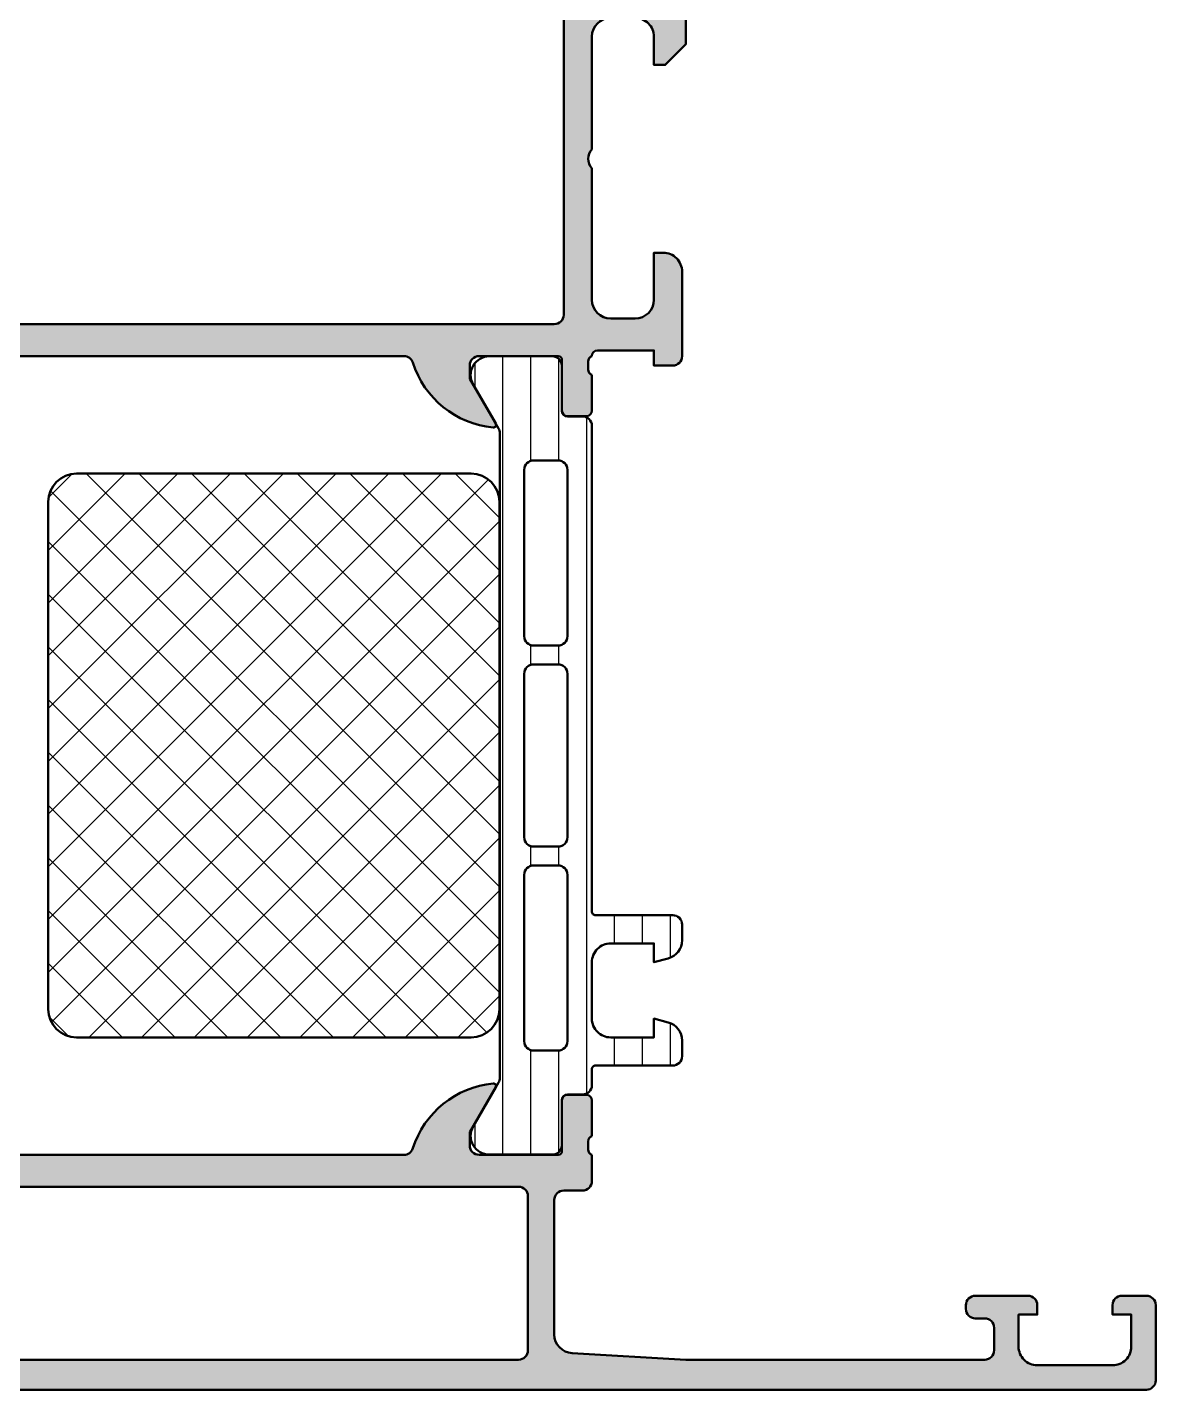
# Model space of a CAD drawing. Extents: x 0 to 112, y 0 to 145.
# Drawn here: x 52 to 112, y 0 to 72.5 of the extents above; entities that cross this region are included whole.
import ezdxf

# ---------------------------------------------------------------- set-up
doc = ezdxf.new("R2010")
doc.units = 0
for name, color, linetype, lineweight in [('0S-Alu contour', 7, 'Continuous', 50), ('0S-Alu hatch', 252, 'Continuous', 25), ('0S-Plastic contour', 254, 'Continuous', 50), ('0S-Plastic hatch', 253, 'Continuous', 25), ('0S-PT contour', 91, 'Continuous', 50), ('0S-PT hatch', 103, 'Continuous', 25)]:
    doc.layers.add(name, color=color, linetype=linetype, lineweight=lineweight)

# ---------------------------------------------------------------- blocks, each defined once
blk = doc.blocks.new('503260__7733E15D_0692_41EF_9A1F_BB6066E91535_')
at = {"layer": '0S-Alu hatch'}
h = blk.add_hatch(color=256, dxfattribs=at)
edge = h.paths.add_edge_path()
edge.add_line((63.49999999999996, 144.5), (63.49999999999996, 75.50000000000003))
edge.add_arc((63.99999999999995, 75.50000000000003), 0.4999999999999929, 180, 270)
edge.add_line((63.99999999999995, 75.00000000000003), (86.99999999999994, 75.00000000000004))
edge.add_line((86.99999999999994, 75.00000000000004), (86.99999999999994, 71.60000000000005))
edge.add_line((86.99999999999994, 71.60000000000005), (85.89999999999996, 70.50000000000004))
edge.add_line((85.89999999999996, 70.50000000000004), (85.29999999999997, 70.50000000000004))
edge.add_line((85.29999999999997, 70.50000000000004), (85.29999999999997, 72.00000000000006))
edge.add_arc((84.29999999999997, 72.00000000000006), 1, 0, 90.00000000000081)
edge.add_line((84.29999999999995, 73.00000000000006), (82.99999999999997, 73.00000000000006))
edge.add_arc((82.99999999999997, 72.00000000000006), 1, 90, 180)
edge.add_line((81.99999999999997, 72.00000000000006), (81.99999999999997, 66.00000000000004))
edge.add_arc((82.52499999999996, 65.50000000000004), 0.7250000000000041, 136.3971810272967, 223.6028189727033)
edge.add_line((81.99999999999997, 65.00000000000004), (81.99999999999997, 58.00000000000005))
edge.add_arc((82.99999999999997, 58.00000000000005), 1, 180, 270)
edge.add_line((82.99999999999997, 57.00000000000005), (84.29999999999997, 57.00000000000005))
edge.add_arc((84.29999999999997, 58.00000000000006), 1, 270, 360)
edge.add_line((85.29999999999997, 58.00000000000006), (85.29999999999997, 60.50000000000004))
edge.add_line((85.29999999999997, 60.50000000000004), (85.79999999999995, 60.50000000000004))
edge.add_ellipse((85.79999999999998, 59.50000000000005), major_axis=(-0.9999999999999928, 0), ratio=1, start_angle=180, end_angle=270.0000000000008, ccw=False)
edge.add_line((86.79999999999997, 59.50000000000004), (86.79999999999997, 55.00000000000004))
edge.add_ellipse((86.29999999999997, 55.00000000000004), major_axis=(-0.5, 0), ratio=1, start_angle=90.00000000000159, end_angle=180, ccw=False)
edge.add_line((86.29999999999998, 54.50000000000004), (85.29999999999998, 54.50000000000004))
edge.add_line((85.29999999999998, 54.50000000000004), (85.29999999999998, 55.30000000000004))
edge.add_line((85.29999999999998, 55.30000000000004), (82.29999999999998, 55.30000000000004))
edge.add_arc((82.29999999999998, 55.00000000000004), 0.2999999999999971, 90, 180)
edge.add_arc((82.09999999999997, 54.71715728752542), 0.2999999999999996, 109.4712206344871, 180)
edge.add_line((81.79999999999997, 54.71715728752542), (81.79999999999997, 54.28284271247466))
edge.add_arc((82.09999999999997, 54.28284271247467), 0.2999999999999971, 180, 250.5287793655103)
edge.add_line((81.99999999999997, 54.00000000000005), (81.99999999999997, 52.10000000000009))
edge.add_ellipse((81.69999999999992, 52.1000000000001), major_axis=(-0.300000000000054, 0), ratio=1, start_angle=90.00000000000267, end_angle=180, ccw=False)
edge.add_line((81.69999999999992, 51.80000000000005), (80.71000000000001, 51.80000000000005))
edge.add_ellipse((80.71000000000001, 52.10000000000009), major_axis=(-0.3000000000000398, 0), ratio=1, start_angle=0, end_angle=90, ccw=False)
edge.add_line((80.40999999999995, 52.10000000000009), (80.40999999999995, 54.80000000000005))
edge.add_arc((80.20999999999997, 54.80000000000005), 0.2000000000000028, 0, 90)
edge.add_line((80.20999999999997, 55.00000000000006), (75.99999999999999, 55.00000000000003))
edge.add_arc((75.99999999999999, 54.50000000000002), 0.5, 90, 180)
edge.add_line((75.49999999999999, 54.50000000000002), (75.49999999999999, 53.80000000000003))
edge.add_line((75.49999999999999, 53.80000000000003), (76.88149545762235, 51.40717967697248))
edge.add_ellipse((76.76188021535168, 51.33811978464833), major_axis=(-0.1381197846483035, 0), ratio=1, start_angle=84.37742244921071, end_angle=209.9999999999983, ccw=False)
edge.add_ellipse((77.23822324117381, 56.17660886184789), major_axis=(-5.000000000000059, 0), ratio=1, start_angle=17.748416356070607, end_angle=84.37742244920622, ccw=False)
edge.add_arc((71.99999999999999, 54.50000000000002), 0.4999999999999904, 17.74841635606978, 90)
edge.add_line((71.99999999999999, 55.00000000000002), (39.99999999999996, 55))
edge.add_arc((39.99999999999996, 54.49999999999999), 0.5, 90.00000000000081, 162.2515836439305)
edge.add_ellipse((34.76177675882615, 56.17660886184783), major_axis=(-5.00000000000002, 0), ratio=1, start_angle=95.62257755079372, end_angle=162.2515836439296, ccw=False)
edge.add_ellipse((35.23811978464825, 51.33811978464828), major_axis=(-0.1381197846482897, 0), ratio=1, start_angle=-30.000000000001194, end_angle=95.62257755079918, ccw=False)
edge.add_line((35.11850454237759, 51.40717967697243), (36.49999999999997, 53.79999999999999))
edge.add_line((36.49999999999997, 53.79999999999999), (36.49999999999997, 54.49999999999999))
edge.add_arc((35.99999999999996, 54.49999999999999), 0.5, 0, 90)
edge.add_line((35.99999999999996, 54.99999999999999), (31.78999999999997, 54.99999999999999))
edge.add_arc((31.78999999999997, 54.80000000000001), 0.1999999999999744, 90, 180)
edge.add_line((31.58999999999999, 54.80000000000001), (31.58999999999997, 52.10000000000005))
edge.add_ellipse((31.28999999999993, 52.10000000000004), major_axis=(-0.3000000000000327, 0), ratio=1, start_angle=89.99999999999869, end_angle=180, ccw=False)
edge.add_line((31.28999999999992, 51.80000000000001), (30.30000000000001, 51.80000000000001))
edge.add_ellipse((30.3, 52.10000000000004), major_axis=(-0.3000000000000327, 0), ratio=1, start_angle=0, end_angle=90.00000000000142, ccw=False)
edge.add_line((29.99999999999996, 52.10000000000005), (29.99999999999996, 54.00000000000002))
edge.add_arc((29.89999999999997, 54.28284271247463), 0.2999999999999987, 289.4712206344904, 360)
edge.add_line((30.19999999999996, 54.28284271247463), (30.19999999999997, 54.71715728752539))
edge.add_arc((29.89999999999997, 54.71715728752539), 0.2999999999999971, 0, 70.5287793655103)
edge.add_arc((29.69999999999996, 55.00000000000001), 0.3000000000000043, 0, 89.99999999999935)
edge.add_line((29.69999999999997, 55.30000000000002), (26.69999999999996, 55.30000000000001))
edge.add_line((26.69999999999996, 55.30000000000001), (26.69999999999996, 54.50000000000001))
edge.add_line((26.69999999999996, 54.50000000000001), (25.69999999999997, 54.50000000000001))
edge.add_ellipse((25.69999999999996, 55), major_axis=(-0.4999999999999929, 0), ratio=1, start_angle=0, end_angle=90.0000000000004, ccw=False)
edge.add_line((25.19999999999997, 55.00000000000001), (25.19999999999996, 59.50000000000001))
edge.add_ellipse((26.19999999999997, 59.50000000000001), major_axis=(-1.000000000000003, 0), ratio=1, start_angle=270.0000000000002, end_angle=360, ccw=False)
edge.add_line((26.19999999999996, 60.50000000000001), (26.69999999999996, 60.50000000000001))
edge.add_line((26.69999999999996, 60.50000000000001), (26.69999999999996, 58.00000000000003))
edge.add_arc((27.69999999999996, 58.00000000000003), 1.000000000000003, 180, 269.9999999999998)
edge.add_line((27.69999999999996, 57.00000000000002), (28.99999999999997, 57.00000000000002))
edge.add_arc((28.99999999999997, 58.00000000000002), 0.9999999999999928, 270, 360)
edge.add_line((29.99999999999996, 58.00000000000002), (29.99999999999996, 65.00000000000001))
edge.add_arc((29.47499999999996, 65.50000000000001), 0.7250000000000015, 316.3971810272965, 403.6028189727034)
edge.add_line((29.99999999999996, 66.00000000000001), (29.99999999999996, 72.00000000000001))
edge.add_arc((28.99999999999996, 72.00000000000001), 1, 0, 90)
edge.add_line((28.99999999999996, 73.00000000000003), (27.69999999999996, 73.00000000000003))
edge.add_arc((27.69999999999996, 72.00000000000001), 1, 90, 180)
edge.add_line((26.69999999999996, 72.00000000000001), (26.69999999999996, 70.50000000000001))
edge.add_line((26.69999999999996, 70.50000000000001), (26.09999999999996, 70.50000000000001))
edge.add_line((26.09999999999996, 70.50000000000001), (24.99999999999996, 71.60000000000001))
edge.add_line((24.99999999999996, 71.60000000000001), (24.99999999999996, 75.00000000000001))
edge.add_line((24.99999999999996, 75.00000000000001), (47.99999999999996, 75.00000000000003))
edge.add_arc((47.99999999999996, 75.50000000000003), 0.5, 270, 360)
edge.add_line((48.49999999999996, 75.50000000000003), (48.49999999999996, 144.5))
edge.add_ellipse((48.99999999999995, 144.5), major_axis=(-0.4999999999999929, 0), ratio=1, start_angle=270, end_angle=360, ccw=False)
edge.add_line((48.99999999999995, 145), (62.99999999999996, 145))
edge.add_ellipse((62.99999999999997, 144.5), major_axis=(-0.5, 0), ratio=1, start_angle=180, end_angle=270.0000000000008, ccw=False)
edge = h.paths.add_edge_path()
edge.add_line((80.49999999999997, 57.19999999999999), (80.49999999999997, 72.89999999999999))
edge.add_arc((79.99999999999996, 72.89999999999999), 0.5000000000000142, 0, 90)
edge.add_line((79.99999999999996, 73.4), (31.99999999999996, 73.39999999999999))
edge.add_arc((31.99999999999996, 72.89999999999999), 0.5, 90, 180)
edge.add_line((31.49999999999996, 72.89999999999999), (31.49999999999997, 57.19999999999998))
edge.add_arc((31.99999999999997, 57.19999999999998), 0.5, 180, 270)
edge.add_line((31.99999999999997, 56.69999999999999), (79.99999999999997, 56.7))
edge.add_arc((79.99999999999997, 57.19999999999999), 0.4999999999999929, 270, 360)
edge = h.paths.add_edge_path()
edge.add_line((53.49999999999996, 133.6124308125147), (53.49999999999996, 132.5))
edge.add_ellipse((52.99999999999996, 132.5), major_axis=(-0.5, 0), ratio=1, start_angle=90, end_angle=180, ccw=False)
edge.add_line((52.99999999999996, 132), (51.49999999999995, 132))
edge.add_arc((51.49999999999995, 131.5), 0.5, 90, 180)
edge.add_line((50.99999999999996, 131.5), (50.99999999999996, 75.50000000000003))
edge.add_arc((51.49999999999995, 75.50000000000001), 0.5, 180, 270)
edge.add_line((51.49999999999995, 75.00000000000001), (60.49999999999996, 75.00000000000001))
edge.add_arc((60.49999999999996, 75.50000000000001), 0.5, 270, 360)
edge.add_line((60.99999999999996, 75.50000000000001), (60.99999999999996, 131.5))
edge.add_arc((60.49999999999996, 131.5), 0.5, 0, 90)
edge.add_line((60.49999999999996, 132), (58.99999999999995, 132))
edge.add_ellipse((58.99999999999995, 132.5), major_axis=(-0.5, 0), ratio=1, start_angle=0, end_angle=90, ccw=False)
edge.add_line((58.49999999999996, 132.5), (58.49999999999996, 133.6124308125147))
edge.add_ellipse((58.99999999999995, 133.6124308125147), major_axis=(-0.4999999999999988, 0), ratio=1, start_angle=311.52780464918635, end_angle=360, ccw=False)
edge.add_arc((55.99999999999996, 137), 4.024999999999995, 311.5278046491884, 588.4721953508115)
edge.add_ellipse((52.99999999999997, 133.6124308125147), major_axis=(-0.5, 0), ratio=1, start_angle=180, end_angle=228.4721953508137, ccw=False)
at = {"layer": '0S-Alu contour', "color": 7}
for points in [[(63.99999999999995, 75.00000000000003), (86.99999999999994, 75.00000000000004), (86.99999999999994, 71.60000000000005), (85.89999999999996, 70.50000000000004), (85.29999999999997, 70.50000000000004), (85.29999999999997, 72.00000000000006)], [(80.49999999999997, 57.19999999999999), (80.49999999999997, 72.89999999999999)], [(81.99999999999997, 72.00000000000006), (81.99999999999997, 66.00000000000004)], [(81.99999999999997, 65.00000000000004), (81.99999999999997, 58.00000000000005)], [(85.29999999999997, 58.00000000000006), (85.29999999999997, 60.50000000000004), (85.79999999999995, 60.50000000000004)], [(86.79999999999997, 59.50000000000004), (86.79999999999997, 55.00000000000004)], [(31.99999999999997, 56.69999999999999), (79.99999999999997, 56.7)], [(82.99999999999997, 57.00000000000005), (84.29999999999997, 57.00000000000005)], [(86.29999999999998, 54.50000000000004), (85.29999999999998, 54.50000000000004), (85.29999999999998, 55.30000000000004), (82.29999999999998, 55.30000000000004)], [(71.99999999999999, 55.00000000000002), (39.99999999999996, 55)], [(75.49999999999999, 54.50000000000002), (75.49999999999999, 53.80000000000003), (76.88149545762235, 51.40717967697248)], [(80.20999999999997, 55.00000000000006), (75.99999999999999, 55.00000000000003)], [(80.40999999999995, 52.10000000000009), (80.40999999999995, 54.80000000000005)], [(81.79999999999997, 54.71715728752542), (81.79999999999997, 54.28284271247466)], [(81.99999999999997, 54.00000000000005), (81.99999999999997, 52.10000000000009)], [(81.69999999999992, 51.80000000000005), (80.71000000000001, 51.80000000000005)]]:
    blk.add_lwpolyline(points, dxfattribs=at)
for centre, radius, start, end in [((82.99999999999997, 72.00000000000006), 1, 90, 180), ((84.29999999999997, 72.00000000000006), 1, 0, 90.00000000000081), ((82.52499999999996, 65.50000000000004), 0.7250000000000041, 136.3971810272967, 223.6028189727033), ((82.99999999999997, 58.00000000000005), 1, 180, 270), ((84.29999999999997, 58.00000000000006), 1, 270, 0), ((79.99999999999997, 57.19999999999999), 0.4999999999999929, 270, 0), ((82.29999999999998, 55.00000000000004), 0.2999999999999971, 90, 180), ((71.99999999999999, 54.50000000000002), 0.4999999999999904, 17.74841635606978, 90), ((75.99999999999999, 54.50000000000002), 0.5, 90, 180), ((80.20999999999997, 54.80000000000005), 0.2000000000000028, 0, 90), ((82.09999999999997, 54.71715728752542), 0.2999999999999996, 109.4712206344871, 180), ((82.09999999999997, 54.28284271247467), 0.2999999999999971, 180, 250.5287793655103)]:
    blk.add_arc(centre, radius, start, end, dxfattribs=at)
at = {"layer": '0S-Alu contour', "color": 7, "extrusion": (0, 0, -1)}
for centre, radius, start, end in [((-85.79999999999998, 59.50000000000005), 0.9999999999999928, 89.9999999999992, 180), ((-77.23822324117381, 56.17660886184789), 5.000000000000059, 275.6225775507939, 342.2515836439294), ((-86.29999999999997, 55.00000000000004), 0.5, 180, 269.9999999999984), ((-80.71000000000001, 52.10000000000009), 0.3000000000000398, 270, 0), ((-81.69999999999992, 52.1000000000001), 0.300000000000054, 180, 269.9999999999973), ((-76.76188021535168, 51.33811978464833), 0.1381197846483035, 150.0000000000017, 275.6225775507893)]:
    blk.add_arc(centre, radius, start, end, dxfattribs=at)
blk = doc.blocks.new('503270__E76D3637_A38F_4347_831D_77C3C7DAC44A_')
at = {"layer": '0S-Alu hatch'}
h = blk.add_hatch(color=256, dxfattribs=at)
edge = h.paths.add_edge_path()
edge.add_line((112, 0.5000000000000047), (112, 4.500000000000009))
edge.add_arc((111.5, 4.500000000000011), 0.4999999999999858, 0, 90)
edge.add_line((111.5, 4.999999999999999), (110.2, 5.000000000000009))
edge.add_arc((110.2, 4.500000000000002), 0.5000000000000142, 90, 180)
edge.add_line((109.7, 4.500000000000002), (109.7, 4.000000000000011))
edge.add_line((109.7, 4.000000000000011), (110.7, 4.000000000000011))
edge.add_line((110.7, 4.000000000000011), (110.7, 2.300000000000009))
edge.add_ellipse((109.7, 2.299999999999999), major_axis=(-0.9999999999999857, 0), ratio=1, start_angle=89.9999999999992, end_angle=180, ccw=False)
edge.add_line((109.7, 1.300000000000013), (105.7, 1.300000000000012))
edge.add_ellipse((105.7, 2.299999999999999), major_axis=(-0.9999999999999875, 0), ratio=1, start_angle=0, end_angle=90.0000000000008, ccw=False)
edge.add_line((104.7, 2.30000000000001), (104.7, 4.000000000000011))
edge.add_line((104.7, 4.000000000000011), (105.7, 4.000000000000011))
edge.add_line((105.7, 4.000000000000011), (105.7, 4.500000000000009))
edge.add_arc((105.2, 4.500000000000009), 0.5, 0, 90)
edge.add_line((105.2, 5.000000000000009), (102.4, 5.000000000000008))
edge.add_arc((102.4, 4.500000000000001), 0.5, 89.99999999999837, 180)
edge.add_line((101.9, 4.500000000000001), (101.9, 4.300000000000013))
edge.add_arc((102.4, 4.30000000000002), 0.5000000000000142, 180, 270)
edge.add_line((102.4, 3.800000000000006), (102.9, 3.800000000000001))
edge.add_ellipse((102.9, 3.30000000000001), major_axis=(-0.4999999999999907, 0), ratio=1, start_angle=180, end_angle=270, ccw=False)
edge.add_line((103.4, 3.300000000000013), (103.4, 2.100000000000012))
edge.add_ellipse((102.9, 2.100000000000006), major_axis=(-0.5, 0), ratio=1, start_angle=90, end_angle=180, ccw=False)
edge.add_line((102.9, 1.600000000000006), (87, 1.600000000000008))
edge.add_line((87, 1.600000000000008), (80.94295020946149, 1.94611713088792))
edge.add_ellipse((81, 2.94448846531191), major_axis=(-1.000000000000013, 0), ratio=1, start_angle=0, end_angle=86.72951207681638, ccw=False)
edge.add_line((79.99999999999999, 2.944488465311905), (80, 10.10000000000001))
edge.add_ellipse((80.5, 10.10000000000001), major_axis=(-0.5, 0), ratio=1, start_angle=270, end_angle=360, ccw=False)
edge.add_line((80.5, 10.60000000000001), (81.49999999999999, 10.60000000000001))
edge.add_arc((81.5, 11.10000000000002), 0.5, 269.9999999999984, 360)
edge.add_line((82, 11.10000000000002), (82, 12.50000000000003))
edge.add_ellipse((82.1, 12.78284271247464), major_axis=(-0.2999999999999861, 0), ratio=1, start_angle=0, end_angle=70.52877936551249, ccw=False)
edge.add_line((81.79999999999998, 12.78284271247465), (81.79999999999998, 13.2171572875254))
edge.add_ellipse((82.1, 13.2171572875254), major_axis=(-0.2999999999999971, 0), ratio=1, start_angle=289.47122063448967, end_angle=360, ccw=False)
edge.add_line((82, 13.50000000000002), (82, 15.39999999999998))
edge.add_arc((81.69999999999996, 15.39999999999998), 0.3000000000000398, 0, 90)
edge.add_line((81.69999999999996, 15.70000000000002), (80.71000000000004, 15.70000000000002))
edge.add_arc((80.71000000000004, 15.39999999999998), 0.3000000000000398, 89.99999999999729, 180)
edge.add_line((80.40999999999998, 15.39999999999998), (80.40999999999998, 12.70000000000002))
edge.add_ellipse((80.21, 12.70000000000002), major_axis=(-0.1999999999999886, 0), ratio=1, start_angle=90.00000000000409, end_angle=180, ccw=False)
edge.add_line((80.21, 12.50000000000003), (76, 12.50000000000002))
edge.add_ellipse((76, 13.00000000000002), major_axis=(-0.4999999999999965, 0), ratio=1, start_angle=0, end_angle=90, ccw=False)
edge.add_line((75.5, 13.00000000000002), (75.5, 13.70000000000002))
edge.add_line((75.5, 13.70000000000002), (76.88149545762236, 16.09282032302758))
edge.add_arc((76.76188021535171, 16.16188021535172), 0.1381197846483053, 330.0000000000001, 455.6225775508009)
edge.add_arc((77.23822324117381, 11.32339113815222), 5, 95.62257755079376, 162.25158364393)
edge.add_ellipse((72, 13.00000000000003), major_axis=(-0.5000000000000099, 0), ratio=1, start_angle=90, end_angle=162.2515836439287, ccw=False)
edge.add_line((72, 12.50000000000002), (40, 12.50000000000001))
edge.add_ellipse((40, 13.00000000000001), major_axis=(-0.4999999999999947, 0), ratio=1, start_angle=17.74841635607038, end_angle=90, ccw=False)
edge.add_arc((34.76177675882619, 11.3233911381522), 5.000000000000003, 17.74841635607014, 84.37742244920646)
edge.add_arc((35.2381197846483, 16.16188021535171), 0.1381197846482982, 84.37742244920751, 209.9999999999997)
edge.add_line((35.11850454237764, 16.09282032302757), (36.49999999999999, 13.70000000000001))
edge.add_line((36.49999999999999, 13.70000000000001), (36.49999999999999, 13.00000000000001))
edge.add_ellipse((36, 13), major_axis=(-0.5, 0), ratio=1, start_angle=90.0000000000008, end_angle=180, ccw=False)
edge.add_line((36, 12.50000000000001), (31.79, 12.5))
edge.add_ellipse((31.79000000000001, 12.70000000000001), major_axis=(-0.2000000000000099, 0), ratio=1, start_angle=0, end_angle=89.99999999999898, ccw=False)
edge.add_line((31.59, 12.70000000000001), (31.59, 15.39999999999997))
edge.add_arc((31.28999999999996, 15.39999999999997), 0.3000000000000362, 0, 89.99999999999935)
edge.add_line((31.28999999999996, 15.7), (30.30000000000004, 15.70000000000001))
edge.add_arc((30.30000000000004, 15.39999999999997), 0.3000000000000398, 90, 180)
edge.add_line((30, 15.39999999999997), (30, 13.50000000000001))
edge.add_ellipse((29.9, 13.21715728752539), major_axis=(-0.2999999999999987, 0), ratio=1, start_angle=180, end_angle=250.5287793655097, ccw=False)
edge.add_line((30.2, 13.21715728752539), (30.2, 12.78284271247463))
edge.add_ellipse((29.90000000000001, 12.78284271247462), major_axis=(-0.2999999999999864, 0), ratio=1, start_angle=109.47122063448899, end_angle=180, ccw=False)
edge.add_line((30, 12.50000000000001), (30, 11.1))
edge.add_arc((30.5, 11.1), 0.5, 180, 270)
edge.add_line((30.5, 10.6), (31.5, 10.6))
edge.add_ellipse((31.50000000000001, 10.10000000000001), major_axis=(-0.4999999999999929, 0), ratio=1, start_angle=180, end_angle=270.0000000000004, ccw=False)
edge.add_line((32, 10.1), (32, 2.944488465311886))
edge.add_ellipse((31, 2.94448846531189), major_axis=(-1.000000000000003, 0), ratio=1, start_angle=93.2704879231838, end_angle=180, ccw=False)
edge.add_line((31.05704979053852, 1.94611713088791), (25.00000000000003, 1.599999999999996))
edge.add_line((25.00000000000003, 1.599999999999996), (9.099999999999998, 1.600000000000002))
edge.add_ellipse((9.099999999999998, 2.100000000000002), major_axis=(-0.5000000000000002, 0), ratio=1, start_angle=0, end_angle=90, ccw=False)
edge.add_line((8.599999999999998, 2.100000000000001), (8.599999999999996, 3.3))
edge.add_ellipse((9.099999999999998, 3.299999999999999), major_axis=(-0.5000000000000018, 0), ratio=1, start_angle=270, end_angle=360, ccw=False)
edge.add_line((9.099999999999998, 3.800000000000001), (9.600000000000003, 3.800000000000001))
edge.add_arc((9.600000000000003, 4.299999999999999), 0.4999999999999983, 270.0000000000002, 360)
edge.add_line((10.1, 4.299999999999999), (10.1, 4.499999999999998))
edge.add_arc((9.600000000000003, 4.5), 0.4999999999999983, 0, 89.9999999999998)
edge.add_line((9.600000000000003, 4.999999999999998), (6.800000000000001, 4.999999999999999))
edge.add_arc((6.8, 4.499999999999998), 0.5, 89.99999999999991, 180)
edge.add_line((6.3, 4.499999999999998), (6.3, 4))
edge.add_line((6.3, 4), (7.300000000000013, 4))
edge.add_line((7.300000000000013, 4), (7.300000000000014, 2.299999999999998))
edge.add_ellipse((6.300000000000015, 2.299999999999995), major_axis=(-0.9999999999999982, 0), ratio=1, start_angle=90, end_angle=180, ccw=False)
edge.add_line((6.300000000000014, 1.299999999999997), (2.299999999999988, 1.299999999999996))
edge.add_ellipse((2.29999999999999, 2.299999999999997), major_axis=(-1, 0), ratio=1, start_angle=0, end_angle=89.99999999999989, ccw=False)
edge.add_line((1.299999999999989, 2.299999999999997), (1.29999999999999, 4))
edge.add_line((1.29999999999999, 4), (2.300000000000002, 4))
edge.add_line((2.300000000000002, 4), (2.300000000000002, 4.499999999999998))
edge.add_arc((1.800000000000001, 4.499999999999998), 0.5000000000000009, 0, 89.99999999999994)
edge.add_line((1.800000000000001, 4.999999999999999), (0.5000000000000027, 4.999999999999998))
edge.add_arc((0.5000000000000026, 4.499999999999998), 0.5, 89.99999999999999, 180)
edge.add_line((2.4e-15, 4.499999999999998), (2.2e-15, 0.5000000000000006))
edge.add_arc((0.5000000000000049, 0.5000000000000027), 0.5000000000000027, 180, 270.0000000000002)
edge.add_line((0.500000000000007, 0), (111.5, 1.14e-14))
edge.add_arc((111.5, 0.5000000000000047), 0.4999999999999858, 270, 360)
edge = h.paths.add_edge_path()
edge.add_ellipse((33.9, 10.3), major_axis=(-0.5, 0), ratio=1, start_angle=270, end_angle=360, ccw=False)
edge.add_line((33.9, 10.8), (78.1, 10.8))
edge.add_ellipse((78.1, 10.3), major_axis=(-0.5, 0), ratio=1, start_angle=180, end_angle=270, ccw=False)
edge.add_line((78.6, 10.3), (78.6, 2.100000000000008))
edge.add_ellipse((78.1, 2.100000000000008), major_axis=(-0.4999999999999999, 0), ratio=1, start_angle=90, end_angle=180, ccw=False)
edge.add_line((78.1, 1.600000000000009), (33.90000000000001, 1.599999999999998))
edge.add_ellipse((33.90000000000001, 2.099999999999998), major_axis=(-0.5, 0), ratio=1, start_angle=0, end_angle=90, ccw=False)
edge.add_line((33.40000000000001, 2.099999999999999), (33.4, 10.3))
at = {"layer": '0S-Alu contour', "color": 7}
for points in [[(35.11850454237764, 16.09282032302757), (36.49999999999999, 13.70000000000001), (36.49999999999999, 13.00000000000001)], [(75.5, 13.00000000000002), (75.5, 13.70000000000002), (76.88149545762236, 16.09282032302758)], [(30, 15.39999999999997), (30, 13.50000000000001)], [(31.28999999999996, 15.7), (30.30000000000004, 15.70000000000001)], [(31.59, 12.70000000000001), (31.59, 15.39999999999997)], [(80.40999999999998, 15.39999999999998), (80.40999999999998, 12.70000000000002)], [(81.69999999999996, 15.70000000000002), (80.71000000000004, 15.70000000000002)], [(82, 13.50000000000002), (82, 15.39999999999998)], [(30.2, 13.21715728752539), (30.2, 12.78284271247463)], [(81.79999999999998, 12.78284271247465), (81.79999999999998, 13.2171572875254)], [(30, 12.50000000000001), (30, 11.1)], [(36, 12.50000000000001), (31.79, 12.5)], [(72, 12.50000000000002), (40, 12.50000000000001)], [(80.21, 12.50000000000003), (76, 12.50000000000002)], [(82, 11.10000000000002), (82, 12.50000000000003)], [(30.5, 10.6), (31.5, 10.6)], [(33.40000000000001, 2.099999999999999), (33.4, 10.3)], [(33.9, 10.8), (78.1, 10.8)], [(78.6, 10.3), (78.6, 2.100000000000008)], [(80.5, 10.60000000000001), (81.49999999999999, 10.60000000000001)], [(32, 10.1), (32, 2.944488465311886)], [(79.99999999999999, 2.944488465311905), (80, 10.10000000000001)], [(2.4e-15, 4.499999999999998), (2.2e-15, 0.5000000000000006)], [(1.800000000000001, 4.999999999999999), (0.5000000000000027, 4.999999999999998)], [(1.299999999999989, 2.299999999999997), (1.29999999999999, 4), (2.300000000000002, 4), (2.300000000000002, 4.499999999999998)], [(6.3, 4.499999999999998), (6.3, 4), (7.300000000000013, 4), (7.300000000000014, 2.299999999999998)], [(9.600000000000003, 4.999999999999998), (6.800000000000001, 4.999999999999999)], [(10.1, 4.299999999999999), (10.1, 4.499999999999998)], [(101.9, 4.500000000000001), (101.9, 4.300000000000013)], [(105.2, 5.000000000000009), (102.4, 5.000000000000008)], [(104.7, 2.30000000000001), (104.7, 4.000000000000011), (105.7, 4.000000000000011), (105.7, 4.500000000000009)], [(109.7, 4.500000000000002), (109.7, 4.000000000000011), (110.7, 4.000000000000011), (110.7, 2.300000000000009)], [(111.5, 4.999999999999999), (110.2, 5.000000000000009)], [(112, 0.5000000000000047), (112, 4.500000000000009)], [(9.099999999999998, 3.800000000000001), (9.600000000000003, 3.800000000000001)], [(102.4, 3.800000000000006), (102.9, 3.800000000000001)], [(8.599999999999998, 2.100000000000001), (8.599999999999996, 3.3)], [(103.4, 3.300000000000013), (103.4, 2.100000000000012)], [(31.05704979053852, 1.94611713088791), (25.00000000000003, 1.599999999999996), (9.099999999999998, 1.600000000000002)], [(78.1, 1.600000000000009), (33.90000000000001, 1.599999999999998)], [(102.9, 1.600000000000006), (87, 1.600000000000008), (80.94295020946149, 1.94611713088792)], [(6.300000000000014, 1.299999999999997), (2.299999999999988, 1.299999999999996)], [(109.7, 1.300000000000013), (105.7, 1.300000000000012)], [(0.500000000000007, 0), (111.5, 1.14e-14)]]:
    blk.add_lwpolyline(points, dxfattribs=at)
for centre, radius, start, end in [((35.2381197846483, 16.16188021535171), 0.1381197846482982, 84.37742244920751, 209.9999999999997), ((34.76177675882619, 11.3233911381522), 5.000000000000003, 17.74841635607014, 84.37742244920646), ((77.23822324117381, 11.32339113815222), 5, 95.62257755079376, 162.25158364393), ((76.76188021535171, 16.16188021535172), 0.1381197846483053, 330.0000000000001, 95.62257755080088), ((30.30000000000004, 15.39999999999997), 0.3000000000000398, 90, 180), ((31.28999999999996, 15.39999999999997), 0.3000000000000362, 0, 89.99999999999935), ((80.71000000000004, 15.39999999999998), 0.3000000000000398, 89.99999999999729, 180), ((81.69999999999996, 15.39999999999998), 0.3000000000000398, 0, 90), ((30.5, 11.1), 0.5, 180, 270), ((81.5, 11.10000000000002), 0.5, 269.9999999999984, 0), ((0.5000000000000026, 4.499999999999998), 0.5, 89.99999999999999, 180), ((1.800000000000001, 4.499999999999998), 0.5000000000000009, 0, 89.99999999999994), ((6.8, 4.499999999999998), 0.5, 89.99999999999991, 180), ((9.600000000000003, 4.5), 0.4999999999999983, 0, 89.9999999999998), ((102.4, 4.500000000000001), 0.5, 89.99999999999837, 180), ((105.2, 4.500000000000009), 0.5, 0, 90), ((110.2, 4.500000000000002), 0.5000000000000142, 90, 180), ((111.5, 4.500000000000011), 0.4999999999999858, 0, 90), ((9.600000000000003, 4.299999999999999), 0.4999999999999983, 270.0000000000002, 0), ((102.4, 4.30000000000002), 0.5000000000000142, 180, 270), ((0.5000000000000049, 0.5000000000000027), 0.5000000000000027, 180, 270.0000000000002), ((111.5, 0.5000000000000047), 0.4999999999999858, 270, 0)]:
    blk.add_arc(centre, radius, start, end, dxfattribs=at)
at = {"layer": '0S-Alu contour', "color": 7, "extrusion": (0, 0, -1)}
for centre, radius, start, end in [((-29.9, 13.21715728752539), 0.2999999999999987, 109.4712206344903, 180), ((-82.1, 13.2171572875254), 0.2999999999999971, 0, 70.5287793655103), ((-29.90000000000001, 12.78284271247462), 0.2999999999999865, 180, 250.528779365511), ((-31.79000000000001, 12.70000000000001), 0.2000000000000099, 270.000000000001, 0), ((-36, 13), 0.5, 180, 269.9999999999992), ((-40, 13.00000000000001), 0.4999999999999947, 270, 342.2515836439296), ((-72, 13.00000000000003), 0.5000000000000099, 197.7484163560714, 270), ((-76, 13.00000000000002), 0.4999999999999965, 270, 0), ((-80.21, 12.70000000000002), 0.1999999999999886, 180, 269.9999999999959), ((-82.1, 12.78284271247464), 0.2999999999999861, 289.4712206344875, 0), ((-31.50000000000001, 10.10000000000001), 0.4999999999999929, 89.99999999999959, 180), ((-33.9, 10.3), 0.5, 0, 90), ((-78.1, 10.3), 0.5, 90, 180), ((-80.5, 10.10000000000001), 0.5, 0, 90), ((-9.099999999999998, 3.299999999999999), 0.5000000000000018, 0, 90), ((-102.9, 3.30000000000001), 0.4999999999999907, 90, 180), ((-31, 2.94448846531189), 1.000000000000003, 180, 266.7295120768162), ((-81, 2.94448846531191), 1.000000000000013, 273.2704879231836, 0), ((-2.29999999999999, 2.299999999999997), 1, 270.0000000000001, 0), ((-6.300000000000015, 2.299999999999995), 0.9999999999999982, 180, 270.0000000000001), ((-105.7, 2.299999999999999), 0.9999999999999875, 269.9999999999992, 0), ((-109.7, 2.299999999999999), 0.9999999999999857, 180, 270.0000000000008), ((-9.099999999999998, 2.100000000000002), 0.5000000000000002, 270, 0), ((-33.90000000000001, 2.099999999999998), 0.5, 270, 0), ((-78.1, 2.100000000000008), 0.4999999999999999, 180, 270), ((-102.9, 2.100000000000006), 0.5, 180, 270)]:
    blk.add_arc(centre, radius, start, end, dxfattribs=at)
blk = doc.blocks.new('504310__C11F19E0_F687_4F19_BA22_BD78201B6A32_')
at = {"layer": '0S-PT hatch'}
h = blk.add_hatch(dxfattribs=at)
h.set_pattern_fill('ANSI37', color=256, scale=0.625, angle=90, style=0)
h.set_pattern_definition([(135, (0, 0), (-1.403165018917055, -1.403165018917055), []), (225, (0, 0), (1.403165018917055, -1.403165018917055), [])])
edge = h.paths.add_edge_path()
edge.add_line((53.07999999999998, 20.25000000000003), (53.07999999999998, 47.25000000000003))
edge.add_ellipse((54.57999999999998, 47.25000000000003), major_axis=(-1.5, 0), ratio=1, start_angle=270, end_angle=360, ccw=False)
edge.add_line((54.57999999999998, 48.75000000000003), (75.57999999999998, 48.75000000000003))
edge.add_ellipse((75.57999999999998, 47.25000000000003), major_axis=(-1.5, 0), ratio=1, start_angle=180, end_angle=270, ccw=False)
edge.add_line((77.07999999999998, 47.25000000000003), (77.07999999999998, 20.25000000000003))
edge.add_ellipse((75.57999999999998, 20.25000000000003), major_axis=(-1.5, 0), ratio=1, start_angle=90, end_angle=180, ccw=False)
edge.add_line((75.57999999999998, 18.75000000000003), (54.57999999999998, 18.75000000000003))
edge.add_ellipse((54.57999999999998, 20.25000000000003), major_axis=(-1.5, 0), ratio=1, start_angle=0, end_angle=90, ccw=False)
at = {"layer": '0S-PT contour', "color": 7}
for points in [[(54.57999999999998, 48.75000000000003), (75.57999999999998, 48.75000000000003)], [(53.07999999999998, 20.25000000000003), (53.07999999999998, 47.25000000000003)], [(77.07999999999998, 47.25000000000003), (77.07999999999998, 20.25000000000003)], [(75.57999999999998, 18.75000000000003), (54.57999999999998, 18.75000000000003)]]:
    blk.add_lwpolyline(points, dxfattribs=at)
at = {"layer": '0S-PT contour', "color": 7, "extrusion": (0, 0, -1)}
for centre, start, end in [((-54.57999999999998, 47.25000000000003), 0, 90), ((-75.57999999999998, 47.25000000000003), 90, 180), ((-54.57999999999998, 20.25000000000003), 270, 0), ((-75.57999999999998, 20.25000000000003), 180, 270)]:
    blk.add_arc(centre, 1.5, start, end, dxfattribs=at)
blk = doc.blocks.new('284035__A408C492_1B51_46CB_AB71_7499C384EE01___6A6AE4DD_1B43_4F77_A5CC_9BAAA3B68EA4_')
at = {"layer": '0S-Plastic hatch'}
h = blk.add_hatch(dxfattribs=at)
h.set_pattern_fill('ANSI31', color=256, scale=0.4680000000000001, angle=45, style=0)
h.set_pattern_definition([(90, (0, 0), (-1.4859, 0), [])])
edge = h.paths.add_edge_path()
edge.add_line((82.2, 25.25000000000003), (86.3, 25.25000000000002))
edge.add_ellipse((86.3, 24.75000000000002), major_axis=(-0.5000000000000036, 0), ratio=1, start_angle=180, end_angle=270, ccw=False)
edge.add_line((86.79999999999998, 24.75000000000002), (86.79999999999998, 23.91925077662567))
edge.add_ellipse((85.8, 23.91925077662567), major_axis=(-1, 0), ratio=1, start_angle=105.0000000000004, end_angle=180, ccw=False)
edge.add_line((86.05881904510252, 22.9533249503366), (85.29999999999998, 22.75000000000002))
edge.add_line((85.29999999999998, 22.75000000000002), (85.29999999999998, 23.75000000000002))
edge.add_line((85.29999999999998, 23.75000000000002), (83, 23.75000000000002))
edge.add_arc((82.99999999999999, 22.75000000000003), 0.9999999999999928, 89.9999999999992, 180)
edge.add_line((82, 22.75000000000002), (82, 19.75000000000002))
edge.add_arc((82.99999999999999, 19.75000000000001), 0.9999999999999857, 180, 270.0000000000008)
edge.add_line((83, 18.75000000000003), (85.29999999999998, 18.75000000000002))
edge.add_line((85.29999999999998, 18.75000000000002), (85.29999999999998, 19.75000000000002))
edge.add_line((85.29999999999998, 19.75000000000002), (86.05881904510252, 19.54667504966344))
edge.add_ellipse((85.8, 18.58074922337437), major_axis=(-0.9999999999999992, 0), ratio=1, start_angle=180, end_angle=254.9999999999996, ccw=False)
edge.add_line((86.79999999999998, 18.58074922337437), (86.79999999999998, 17.75000000000002))
edge.add_ellipse((86.3, 17.75000000000002), major_axis=(-0.5, 0), ratio=1, start_angle=89.9999999999983, end_angle=180, ccw=False)
edge.add_line((86.29999999999998, 17.25000000000002), (82.2, 17.25000000000002))
edge.add_arc((82.19999999999997, 17.05000000000003), 0.1999999999999851, 89.99999999999594, 180)
edge.add_line((82, 17.05000000000002), (82, 16.21000000000002))
edge.add_ellipse((81.5, 16.21000000000002), major_axis=(-0.5, 0), ratio=1, start_angle=90, end_angle=180, ccw=False)
edge.add_line((81.5, 15.71000000000002), (80.7, 15.71000000000002))
edge.add_arc((80.70000000000002, 15.41000000000002), 0.3000000000000078, 90.00000000000273, 180)
edge.add_line((80.4, 15.41000000000002), (80.4, 13.01000000000003))
edge.add_ellipse((79.9, 13.01000000000003), major_axis=(-0.5, 0), ratio=1, start_angle=90, end_angle=180, ccw=False)
edge.add_line((79.9, 12.51000000000002), (76.55, 12.51000000000003))
edge.add_ellipse((76.55, 13.51000000000002), major_axis=(-0.9999999999999946, 0), ratio=1, start_angle=-30, end_angle=90, ccw=False)
edge.add_line((75.68397459621556, 14.01000000000002), (77.0330127018922, 16.34660254037846))
edge.add_arc((76.59999999999987, 16.59660254037849), 0.5000000000001275, 330.0000000000051, 360)
edge.add_line((77.1, 16.59660254037846), (77.1, 50.9033974596216))
edge.add_arc((76.60000000000026, 50.90339745962167), 0.49999999999973, 0, 30.00000000000672)
edge.add_line((77.0330127018922, 51.15339745962159), (75.68397459621556, 53.49000000000003))
edge.add_ellipse((76.55, 53.99000000000002), major_axis=(-0.9999999999999923, 0), ratio=1, start_angle=-90, end_angle=29.999999999999773, ccw=False)
edge.add_line((76.55, 54.99000000000002), (79.89999999999999, 54.99000000000002))
edge.add_ellipse((79.9, 54.49000000000002), major_axis=(-0.4999999999999929, 0), ratio=1, start_angle=180, end_angle=270.00000000000165, ccw=False)
edge.add_line((80.4, 54.49000000000002), (80.39999999999999, 52.09000000000003))
edge.add_arc((80.70000000000002, 52.09000000000005), 0.3000000000000256, 180, 269.9999999999973)
edge.add_line((80.7, 51.79000000000002), (81.5, 51.79000000000002))
edge.add_ellipse((81.5, 51.29000000000003), major_axis=(-0.5, 0), ratio=1, start_angle=180, end_angle=270, ccw=False)
edge.add_line((82, 51.29000000000003), (82, 25.45000000000003))
edge.add_arc((82.19999999999997, 25.45000000000002), 0.1999999999999886, 180, 270.0000000000041)
edge = h.paths.add_edge_path()
edge.add_arc((80.20000000000002, 27.40000000000003), 0.5, 0, 90)
edge.add_line((80.20000000000002, 27.90000000000003), (78.89999999999999, 27.90000000000003))
edge.add_arc((78.89999999999999, 27.40000000000003), 0.5, 90, 180)
edge.add_line((78.39999999999999, 27.40000000000003), (78.4, 18.55000000000002))
edge.add_arc((78.9, 18.55000000000002), 0.5, 180, 269.9999999999984)
edge.add_line((78.89999999999999, 18.05000000000002), (80.20000000000002, 18.05000000000002))
edge.add_arc((80.19999999999999, 18.55000000000002), 0.5, 270.0000000000017, 360)
edge.add_line((80.7, 18.55000000000002), (80.7, 27.40000000000003))
edge = h.paths.add_edge_path()
edge.add_arc((80.20000000000002, 40.10000000000003), 0.5, 270, 360)
edge.add_line((80.7, 40.10000000000003), (80.7, 48.95000000000003))
edge.add_arc((80.20000000000002, 48.95000000000003), 0.5, 0, 90)
edge.add_line((80.20000000000002, 49.45000000000002), (78.89999999999999, 49.45000000000002))
edge.add_arc((78.89999999999999, 48.95000000000003), 0.5, 90, 180)
edge.add_line((78.39999999999999, 48.95000000000003), (78.39999999999999, 40.10000000000003))
edge.add_arc((78.89999999999999, 40.10000000000003), 0.5, 180, 270)
edge.add_line((78.89999999999999, 39.60000000000003), (80.20000000000002, 39.60000000000003))
edge = h.paths.add_edge_path()
edge.add_line((78.4, 38.10000000000003), (78.39999999999999, 29.40000000000003))
edge.add_arc((78.89999999999999, 29.40000000000003), 0.5, 180, 270)
edge.add_line((78.89999999999999, 28.90000000000003), (80.20000000000002, 28.90000000000003))
edge.add_arc((80.20000000000002, 29.40000000000003), 0.5, 270, 360)
edge.add_line((80.7, 29.40000000000003), (80.7, 38.10000000000003))
edge.add_arc((80.20000000000002, 38.10000000000003), 0.5, 0, 90)
edge.add_line((80.20000000000002, 38.60000000000003), (78.9, 38.60000000000003))
edge.add_arc((78.9, 38.10000000000003), 0.5, 90, 180)
at = {"layer": '0S-Alu contour', "color": 7}
for points in [[(80.20000000000002, 49.45000000000002), (78.89999999999999, 49.45000000000002)], [(78.39999999999999, 48.95000000000003), (78.39999999999999, 40.10000000000003)], [(80.7, 40.10000000000003), (80.7, 48.95000000000003)], [(78.89999999999999, 39.60000000000003), (80.20000000000002, 39.60000000000003)], [(80.20000000000002, 38.60000000000003), (78.9, 38.60000000000003)], [(78.4, 38.10000000000003), (78.39999999999999, 29.40000000000003)], [(80.7, 29.40000000000003), (80.7, 38.10000000000003)], [(78.89999999999999, 28.90000000000003), (80.20000000000002, 28.90000000000003)], [(80.20000000000002, 27.90000000000003), (78.89999999999999, 27.90000000000003)], [(78.39999999999999, 27.40000000000003), (78.4, 18.55000000000002)], [(80.7, 18.55000000000002), (80.7, 27.40000000000003)], [(78.89999999999999, 18.05000000000002), (80.20000000000002, 18.05000000000002)]]:
    blk.add_lwpolyline(points, dxfattribs=at)
for centre, start, end in [((78.89999999999999, 48.95000000000003), 90, 180), ((80.20000000000002, 48.95000000000003), 0, 90), ((78.89999999999999, 40.10000000000003), 180, 270), ((80.20000000000002, 40.10000000000003), 270, 0), ((78.9, 38.10000000000003), 90, 180), ((80.20000000000002, 38.10000000000003), 0, 90), ((78.89999999999999, 29.40000000000003), 180, 270), ((80.20000000000002, 29.40000000000003), 270, 0), ((78.89999999999999, 27.40000000000003), 90, 180), ((80.20000000000002, 27.40000000000003), 0, 90), ((78.9, 18.55000000000002), 180, 269.9999999999984), ((80.19999999999999, 18.55000000000002), 270.0000000000017, 0)]:
    blk.add_arc(centre, 0.5, start, end, dxfattribs=at)
at = {"layer": '0S-Plastic contour', "color": 7}
for points in [[(76.55, 54.99000000000002), (79.89999999999999, 54.99000000000002)], [(80.4, 54.49000000000002), (80.39999999999999, 52.09000000000003)], [(77.0330127018922, 51.15339745962159), (75.68397459621556, 53.49000000000003)], [(80.7, 51.79000000000002), (81.5, 51.79000000000002)], [(77.1, 16.59660254037846), (77.1, 50.9033974596216)], [(82, 51.29000000000003), (82, 25.45000000000003)], [(82.2, 25.25000000000003), (86.3, 25.25000000000002)], [(86.79999999999998, 24.75000000000002), (86.79999999999998, 23.91925077662567)], [(86.05881904510252, 22.9533249503366), (85.29999999999998, 22.75000000000002), (85.29999999999998, 23.75000000000002), (83, 23.75000000000002)], [(82, 22.75000000000002), (82, 19.75000000000002)], [(83, 18.75000000000003), (85.29999999999998, 18.75000000000002), (85.29999999999998, 19.75000000000002), (86.05881904510252, 19.54667504966344)], [(86.79999999999998, 18.58074922337437), (86.79999999999998, 17.75000000000002)], [(82, 17.05000000000002), (82, 16.21000000000002)], [(86.29999999999998, 17.25000000000002), (82.2, 17.25000000000002)], [(75.68397459621556, 14.01000000000002), (77.0330127018922, 16.34660254037846)], [(80.4, 15.41000000000002), (80.4, 13.01000000000003)], [(81.5, 15.71000000000002), (80.7, 15.71000000000002)], [(79.9, 12.51000000000002), (76.55, 12.51000000000003)]]:
    blk.add_lwpolyline(points, dxfattribs=at)
at = {"layer": '0S-Plastic contour', "color": 7, "extrusion": (0, 0, -1)}
for centre, radius, start, end in [((-76.55, 53.99000000000002), 0.9999999999999923, 330.0000000000002, 90), ((-79.9, 54.49000000000002), 0.4999999999999929, 89.99999999999837, 180), ((-81.5, 51.29000000000003), 0.5, 90, 180), ((-86.3, 24.75000000000002), 0.5000000000000036, 90, 180), ((-85.8, 23.91925077662567), 1, 180, 254.9999999999996), ((-85.8, 18.58074922337437), 0.9999999999999992, 105.0000000000004, 180), ((-86.3, 17.75000000000002), 0.5, 180, 270.0000000000017), ((-81.5, 16.21000000000002), 0.5, 180, 270), ((-76.55, 13.51000000000002), 0.9999999999999946, 270, 29.99999999999996), ((-79.9, 13.01000000000003), 0.5, 180, 270)]:
    blk.add_arc(centre, radius, start, end, dxfattribs=at)
at = {"layer": '0S-Plastic contour', "color": 7}
for centre, radius, start, end in [((80.70000000000002, 52.09000000000005), 0.3000000000000256, 180, 269.9999999999973), ((76.60000000000026, 50.90339745962167), 0.49999999999973, 0, 30.00000000000672), ((82.19999999999997, 25.45000000000002), 0.1999999999999886, 180, 270.0000000000041), ((82.99999999999999, 22.75000000000003), 0.9999999999999928, 89.9999999999992, 180), ((82.99999999999999, 19.75000000000001), 0.9999999999999857, 180, 270.0000000000008), ((82.19999999999997, 17.05000000000003), 0.1999999999999851, 89.99999999999594, 180), ((76.59999999999987, 16.59660254037849), 0.5000000000001275, 330.0000000000051, 0), ((80.70000000000002, 15.41000000000002), 0.3000000000000078, 90.00000000000273, 180)]:
    blk.add_arc(centre, radius, start, end, dxfattribs=at)
blk = doc.blocks.new('504310__FD320A12_9C2D_4752_A95B_8EDB168C43E0_')
at = {"layer": '0S-Alu contour', "color": 7}
for name in ['503260__7733E15D_0692_41EF_9A1F_BB6066E91535_', '503270__E76D3637_A38F_4347_831D_77C3C7DAC44A_']:
    blk.add_blockref(name, (0, 0), dxfattribs=at)
at = {"layer": '0S-Plastic contour', "color": 7}
blk.add_blockref('284035__A408C492_1B51_46CB_AB71_7499C384EE01___6A6AE4DD_1B43_4F77_A5CC_9BAAA3B68EA4_', (0, 0), dxfattribs=at)
at = {"layer": '0S-PT contour', "color": 7}
blk.add_blockref('504310__C11F19E0_F687_4F19_BA22_BD78201B6A32_', (0, 0), dxfattribs=at)

msp = doc.modelspace()

# ---------------------------------------------------------------- block references
at = {"layer": '0S-Alu contour', "color": 7}
msp.add_blockref('504310__FD320A12_9C2D_4752_A95B_8EDB168C43E0_', (0, 0), dxfattribs=at)

doc.saveas('drawing.dxf')
